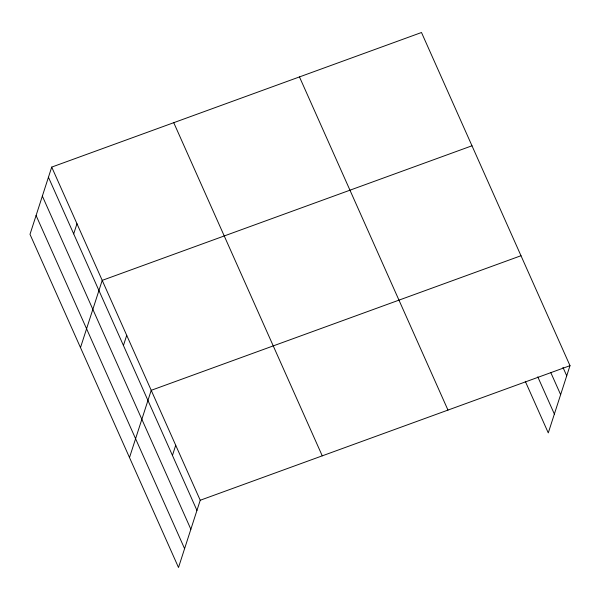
<?xml version="1.0" encoding="UTF-8"?>
<svg xmlns="http://www.w3.org/2000/svg" width="600" height="600" viewBox="0 0 600 600"><rect width="100%" height="100%" fill="white"/><g stroke="black" fill="none" stroke-linecap="round" stroke-linejoin="round"><path stroke-width="0.9" d="M51.72 167.1L30 234.33L178.507 567.495L200.228 500.257L51.72 167.1L421.493 32.505L570 365.67L548.28 432.9L525.285 381.315M73.688 233.88L76.965 223.733M80.49 347.61L102.21 280.373L471.982 145.785M123.435 345.487L126.712 335.34M129.502 457.553L151.215 390.315L520.995 255.728M172.447 455.43L175.718 445.283M200.228 500.257L570 365.67M562.95 367.358L566.722 375.81M550.838 372.668L560.64 394.65M537.78 376.853L554.37 414.06M299.468 76.92L447.975 410.085M173.745 122.685L322.252 455.842M48.443 177.24L196.95 510.405M42.352 196.08L190.86 529.245M36.082 215.49L184.59 548.655"/></g></svg>
